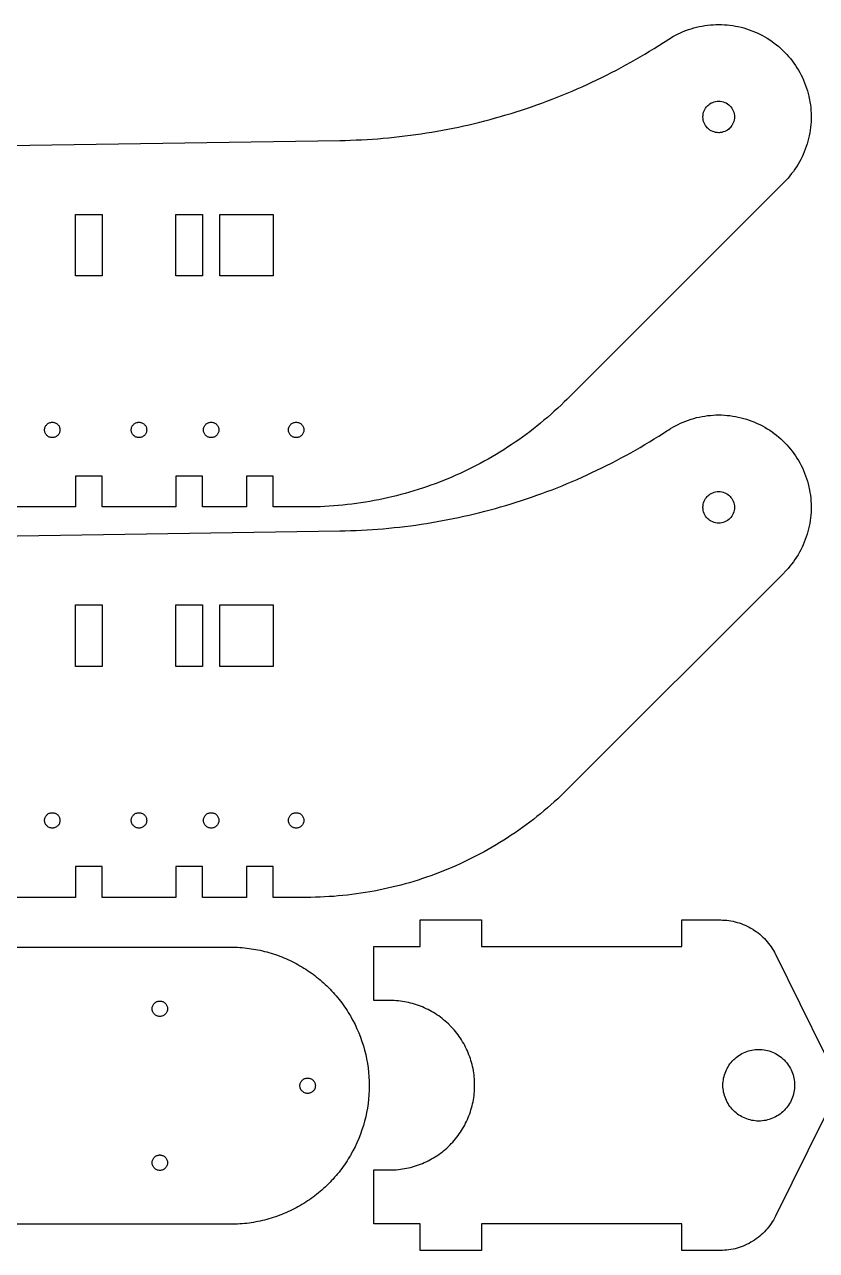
# Model space of a CAD drawing. Extents: x 0 to 983, y 0 to 542.
# Drawn here: x 327 to 653, y 36 to 542 of the extents above; entities that cross this region are included whole.
import ezdxf

# ---------------------------------------------------------------- set-up
doc = ezdxf.new("R2010")
doc.units = 0
doc.layers.get('0').update_dxf_attribs({"linetype": 'CONTINUOUS'})

msp = doc.modelspace()

# ---------------------------------------------------------------- linework, layer by layer
at = {"color": 0}
for points in [[(155.118, 489.164), (456.557, 493.767), (457.122, 493.776), (458.815, 493.811), (461.069, 493.876), (463.324, 493.961), (465.574, 494.065), (467.822, 494.189), (470.069, 494.333), (472.313, 494.497), (474.554, 494.681), (476.793, 494.885), (479.028, 495.108), (481.261, 495.35), (483.49, 495.613), (485.717, 495.894), (487.939, 496.197), (490.158, 496.518), (492.374, 496.858), (494.586, 497.218), (496.793, 497.597), (498.997, 497.996), (501.197, 498.414), (503.393, 498.851), (505.583, 499.308), (507.771, 499.783), (509.953, 500.279), (512.129, 500.793), (514.301, 501.326), (516.469, 501.878), (518.631, 502.449), (520.787, 503.039), (522.939, 503.649), (525.085, 504.276), (527.225, 504.924), (529.36, 505.589), (531.488, 506.274), (533.611, 506.976), (535.726, 507.699), (537.838, 508.439), (539.94, 509.197), (542.037, 509.975), (544.129, 510.771), (546.213, 511.586), (548.289, 512.419), (550.358, 513.271), (552.422, 514.14), (554.476, 515.029), (556.525, 515.936), (558.565, 516.861), (560.599, 517.804), (562.624, 518.765), (564.64, 519.744), (566.649, 520.742), (568.65, 521.758), (570.643, 522.792), (572.626, 523.843), (574.603, 524.912), (576.569, 526.001), (578.528, 527.107), (580.476, 528.229), (582.417, 529.371), (584.349, 530.529), (586.271, 531.707), (588.182, 532.901), (590.086, 534.113), (591.507, 535.033), (591.979, 535.343), (592.226, 535.506), (592.981, 535.978), (593.999, 536.579), (595.032, 537.147), (596.078, 537.682), (597.137, 538.182), (598.208, 538.649), (599.29, 539.081), (600.385, 539.479), (601.488, 539.843), (602.599, 540.172), (603.718, 540.468), (604.846, 540.728), (605.979, 540.954), (607.118, 541.146), (608.262, 541.303), (609.41, 541.425), (610.561, 541.512), (611.715, 541.565), (612.869, 541.583), (614.025, 541.567), (615.181, 541.514), (616.336, 541.426), (617.489, 541.303), (618.639, 541.144), (619.786, 540.951), (620.929, 540.722), (622.068, 540.458), (623.2, 540.158), (624.325, 539.822), (625.443, 539.45), (626.554, 539.043), (627.382, 538.714), (627.654, 538.599), (627.928, 538.485), (628.742, 538.122), (629.808, 537.613), (630.856, 537.074), (631.883, 536.503), (632.889, 535.903), (633.874, 535.274), (634.836, 534.617), (635.776, 533.932), (636.694, 533.219), (637.588, 532.481), (638.458, 531.715), (639.303, 530.926), (640.124, 530.111), (640.918, 529.274), (641.686, 528.411), (642.429, 527.528), (643.143, 526.621), (643.831, 525.693), (644.49, 524.744), (645.121, 523.775), (645.722, 522.787), (646.293, 521.781), (646.835, 520.754), (647.346, 519.711), (647.825, 518.651), (648.272, 517.575), (648.688, 516.483), (649.071, 515.376), (649.419, 514.254), (649.735, 513.119), (650.017, 511.971), (650.206, 511.1), (650.262, 510.81), (650.319, 510.518), (650.472, 509.642), (650.646, 508.472), (650.782, 507.301), (650.882, 506.131), (650.946, 504.961), (650.974, 503.793), (650.965, 502.628), (650.921, 501.465), (650.842, 500.306), (650.728, 499.151), (650.578, 498.004), (650.394, 496.861), (650.176, 495.726), (649.924, 494.599), (649.637, 493.481), (649.317, 492.371), (648.964, 491.272), (648.578, 490.185), (648.158, 489.108), (647.706, 488.044), (647.221, 486.994), (646.704, 485.957), (646.156, 484.936), (645.575, 483.931), (644.963, 482.942), (644.318, 481.969), (643.644, 481.015), (642.939, 480.079), (642.203, 479.164), (641.438, 478.269), (640.64, 477.394), (640.024, 476.753), (639.814, 476.543), (550.544, 387.272), (550.544, 387.272), (550.21, 386.938), (549.197, 385.942), (547.835, 384.629), (546.458, 383.336), (545.068, 382.061), (543.662, 380.804), (542.244, 379.567), (540.811, 378.349), (539.365, 377.149), (537.906, 375.968), (536.433, 374.806), (534.949, 373.662), (533.45, 372.54), (531.939, 371.436), (530.415, 370.351), (528.881, 369.286), (527.332, 368.24), (525.774, 367.214), (524.203, 366.208), (522.619, 365.221), (521.026, 364.254), (519.422, 363.308), (517.807, 362.382), (516.181, 361.475), (514.544, 360.589), (512.899, 359.722), (511.242, 358.878), (509.575, 358.053), (507.899, 357.247), (506.214, 356.464), (504.518, 355.7), (502.814, 354.957), (501.101, 354.236), (499.381, 353.535), (497.65, 352.856), (495.912, 352.197), (494.167, 351.56), (492.412, 350.943), (490.65, 350.349), (488.881, 349.775), (487.104, 349.222), (485.321, 348.692), (483.529, 348.183), (481.732, 347.696), (479.928, 347.232), (478.118, 346.787), (476.301, 346.367), (474.479, 345.968), (472.651, 345.59), (470.818, 345.236), (468.979, 344.903), (467.135, 344.593), (465.286, 344.306), (463.432, 344.04), (461.574, 343.797), (459.711, 343.578), (457.843, 343.381), (455.972, 343.207), (454.099, 343.056), (452.219, 342.928), (450.338, 342.822), (448.453, 342.74), (446.565, 342.682), (444.674, 342.647), (443.254, 342.635), (442.781, 342.635), (429.097, 342.635), (429.097, 355.335), (418.097, 355.335), (418.097, 342.635), (400.019, 342.635), (400.019, 355.335), (389.019, 355.335), (389.019, 342.635), (358.564, 342.635), (358.564, 355.335), (347.564, 355.335), (347.564, 342.635), (188.329, 342.635)], [(155.118, 328.143), (456.557, 332.747), (457.122, 332.756), (458.815, 332.792), (461.069, 332.856), (463.324, 332.94), (465.574, 333.044), (467.822, 333.169), (470.069, 333.314), (472.313, 333.478), (474.554, 333.661), (476.793, 333.864), (479.028, 334.088), (481.261, 334.331), (483.49, 334.593), (485.717, 334.875), (487.939, 335.176), (490.158, 335.497), (492.374, 335.838), (494.586, 336.199), (496.793, 336.578), (498.997, 336.976), (501.197, 337.394), (503.393, 337.832), (505.583, 338.287), (507.771, 338.764), (509.953, 339.258), (512.129, 339.772), (514.301, 340.306), (516.469, 340.858), (518.631, 341.429), (520.787, 342.019), (522.939, 342.628), (525.085, 343.256), (527.225, 343.903), (529.36, 344.568), (531.488, 345.253), (533.611, 345.956), (535.726, 346.678), (537.838, 347.418), (539.94, 348.178), (542.037, 348.956), (544.129, 349.751), (546.213, 350.565), (548.289, 351.399), (550.358, 352.25), (552.422, 353.121), (554.476, 354.008), (556.525, 354.915), (558.565, 355.84), (560.599, 356.783), (562.624, 357.744), (564.64, 358.725), (566.649, 359.722), (568.65, 360.737), (570.643, 361.772), (572.626, 362.824), (574.603, 363.893), (576.569, 364.981), (578.528, 366.086), (580.476, 367.21), (582.417, 368.351), (584.349, 369.51), (586.271, 370.686), (588.182, 371.881), (590.086, 373.093), (591.507, 374.013), (591.979, 374.322), (592.226, 374.485), (592.981, 374.958), (593.999, 375.56), (595.032, 376.128), (596.078, 376.661), (597.137, 377.162), (598.208, 377.628), (599.29, 378.061), (600.385, 378.458), (601.488, 378.822), (602.599, 379.151), (603.718, 379.447), (604.846, 379.708), (605.979, 379.935), (607.118, 380.126), (608.262, 380.283), (609.41, 380.406), (610.561, 380.493), (611.715, 380.546), (612.869, 380.564), (614.025, 380.546), (615.181, 380.493), (616.336, 380.406), (617.489, 380.283), (618.639, 380.125), (619.786, 379.932), (620.929, 379.703), (622.068, 379.438), (623.2, 379.138), (624.325, 378.801), (625.443, 378.431), (626.554, 378.022), (627.382, 377.694), (627.654, 377.579), (627.928, 377.464), (628.742, 377.101), (629.808, 376.593), (630.856, 376.053), (631.883, 375.482), (632.889, 374.883), (633.874, 374.254), (634.836, 373.596), (635.776, 372.911), (636.694, 372.199), (637.588, 371.46), (638.458, 370.696), (639.303, 369.906), (640.124, 369.092), (640.918, 368.253), (641.686, 367.392), (642.429, 366.507), (643.143, 365.601), (643.831, 364.672), (644.49, 363.724), (645.121, 362.756), (645.722, 361.767), (646.293, 360.76), (646.835, 359.735), (647.346, 358.692), (647.825, 357.632), (648.272, 356.556), (648.688, 355.463), (649.071, 354.356), (649.419, 353.235), (649.735, 352.099), (650.017, 350.95), (650.206, 350.081), (650.262, 349.789), (650.319, 349.499), (650.472, 348.621), (650.646, 347.451), (650.782, 346.281), (650.882, 345.111), (650.946, 343.94), (650.974, 342.772), (650.965, 341.607), (650.921, 340.444), (650.842, 339.286), (650.728, 338.132), (650.578, 336.983), (650.394, 335.842), (650.176, 334.707), (649.924, 333.579), (649.637, 332.461), (649.317, 331.351), (648.964, 330.253), (648.578, 329.164), (648.158, 328.088), (647.706, 327.024), (647.221, 325.974), (646.704, 324.938), (646.156, 323.917), (645.575, 322.91), (644.963, 321.921), (644.318, 320.949), (643.644, 319.994), (642.939, 319.06), (642.203, 318.144), (641.438, 317.249), (640.64, 316.375), (640.024, 315.732), (639.814, 315.522), (550.544, 226.251), (550.544, 226.251), (550.21, 225.917), (549.197, 224.921), (547.835, 223.61), (546.458, 222.315), (545.068, 221.04), (543.662, 219.785), (542.244, 218.547), (540.811, 217.328), (539.365, 216.128), (537.906, 214.947), (536.433, 213.786), (534.949, 212.643), (533.45, 211.519), (531.939, 210.415), (530.415, 209.331), (528.881, 208.265), (527.332, 207.219), (525.774, 206.194), (524.203, 205.188), (522.619, 204.201), (521.026, 203.235), (519.422, 202.288), (517.807, 201.361), (516.181, 200.456), (514.544, 199.568), (512.899, 198.703), (511.242, 197.857), (509.575, 197.032), (507.899, 196.228), (506.214, 195.443), (504.518, 194.681), (502.814, 193.938), (501.101, 193.215), (499.381, 192.515), (497.65, 191.835), (495.912, 191.176), (494.167, 190.539), (492.412, 189.922), (490.65, 189.328), (488.881, 188.754), (487.104, 188.203), (485.321, 187.672), (483.529, 187.164), (481.732, 186.676), (479.928, 186.211), (478.118, 185.768), (476.301, 185.347), (474.479, 184.947), (472.651, 184.571), (470.818, 184.215), (468.979, 183.883), (467.135, 183.572), (465.286, 183.285), (463.432, 183.019), (461.574, 182.778), (459.711, 182.558), (457.843, 182.361), (455.972, 182.186), (454.099, 182.036), (452.219, 181.907), (450.338, 181.803), (448.453, 181.721), (446.565, 181.663), (444.674, 181.626), (443.254, 181.615), (442.781, 181.615), (429.097, 181.615), (429.097, 194.315), (418.097, 194.315), (418.097, 181.615), (400.019, 181.615), (400.019, 194.315), (389.019, 194.315), (389.019, 181.615), (358.564, 181.615), (358.564, 194.315), (347.564, 194.315), (347.564, 181.615), (188.329, 181.615)], [(656.403, 90.7383), (636.257, 50.1037), (636.158, 49.9053), (635.85, 49.3168), (635.415, 48.5463), (634.957, 47.7926), (634.472, 47.0564), (633.963, 46.3383), (633.429, 45.6389), (632.874, 44.9588), (632.293, 44.2985), (631.69, 43.6587), (631.067, 43.04), (630.421, 42.4428), (629.754, 41.8678), (629.068, 41.3157), (628.361, 40.7869), (627.635, 40.2821), (627.078, 39.9186), (626.89, 39.8019), (626.701, 39.6851), (626.129, 39.3481), (625.354, 38.9218), (624.567, 38.5235), (623.767, 38.1533), (622.956, 37.8115), (622.135, 37.4983), (621.303, 37.2139), (620.461, 36.9585), (619.613, 36.7324), (618.756, 36.5356), (617.893, 36.3685), (617.024, 36.2312), (616.149, 36.1243), (615.269, 36.0475), (614.386, 36.0013), (613.721, 35.9858), (613.5, 35.9858), (597.628, 35.9858), (597.628, 35.9858), (597.628, 46.9858), (515.078, 46.9858), (515.078, 35.9858), (489.678, 35.9858), (489.678, 46.9858), (470.628, 46.9858), (470.628, 69.211), (477.292, 69.211), (477.508, 69.211), (478.16, 69.2218), (479.024, 69.254), (479.886, 69.3074), (480.744, 69.3819), (481.599, 69.4775), (482.45, 69.5938), (483.296, 69.7308), (484.137, 69.8883), (484.974, 70.0663), (485.806, 70.2644), (486.631, 70.4826), (487.45, 70.7207), (488.262, 70.9786), (489.068, 71.2563), (489.867, 71.5532), (490.657, 71.8696), (491.44, 72.2051), (492.215, 72.5597), (492.981, 72.9333), (493.738, 73.3254), (494.486, 73.7364), (495.224, 74.1656), (495.951, 74.6132), (496.668, 75.0789), (497.375, 75.5626), (498.071, 76.0643), (498.754, 76.5836), (499.426, 77.1204), (500.086, 77.6746), (500.733, 78.2461), (501.367, 78.8349), (501.835, 79.2871), (501.988, 79.4404), (502.142, 79.5938), (502.593, 80.0613), (503.182, 80.6954), (503.754, 81.3425), (504.308, 82.0021), (504.844, 82.674), (505.364, 83.3579), (505.865, 84.0532), (506.349, 84.7597), (506.815, 85.4771), (507.262, 86.2049), (507.692, 86.9428), (508.103, 87.6903), (508.494, 88.4472), (508.868, 89.2133), (509.224, 89.9879), (509.558, 90.771), (509.875, 91.5618), (510.172, 92.3604), (510.45, 93.1661), (510.707, 93.9788), (510.946, 94.7979), (511.164, 95.6232), (511.363, 96.4543), (511.54, 97.2908), (511.697, 98.1325), (511.835, 98.9789), (511.95, 99.8296), (512.046, 100.684), (512.121, 101.543), (512.174, 102.404), (512.206, 103.269), (512.217, 103.919), (512.217, 104.136), (512.217, 104.353), (512.206, 105.003), (512.174, 105.868), (512.121, 106.73), (512.046, 107.588), (511.95, 108.443), (511.835, 109.294), (511.697, 110.14), (511.54, 110.982), (511.363, 111.818), (511.164, 112.649), (510.946, 113.474), (510.707, 114.294), (510.45, 115.106), (510.172, 115.912), (509.875, 116.711), (509.558, 117.501), (509.222, 118.284), (508.868, 119.059), (508.494, 119.825), (508.103, 120.582), (507.692, 121.33), (507.262, 122.068), (506.815, 122.795), (506.349, 123.513), (505.865, 124.219), (505.364, 124.914), (504.844, 125.598), (504.307, 126.27), (503.753, 126.93), (503.182, 127.577), (502.593, 128.211), (502.14, 128.679), (501.988, 128.832), (501.835, 128.985), (501.367, 129.438), (500.733, 130.026), (500.086, 130.598), (499.426, 131.152), (498.754, 131.689), (498.071, 132.208), (497.375, 132.71), (496.668, 133.193), (495.951, 133.659), (495.224, 134.107), (494.485, 134.536), (493.738, 134.947), (492.981, 135.339), (492.215, 135.712), (491.44, 136.067), (490.657, 136.403), (489.867, 136.719), (489.068, 137.016), (488.262, 137.294), (487.449, 137.552), (486.631, 137.79), (485.804, 138.008), (484.974, 138.206), (484.137, 138.384), (483.296, 138.541), (482.449, 138.678), (481.599, 138.795), (480.744, 138.89), (479.885, 138.965), (479.024, 139.018), (478.16, 139.05), (477.508, 139.061), (477.292, 139.061), (470.628, 139.061), (470.628, 161.286), (489.678, 161.286), (489.678, 172.286), (515.078, 172.286), (515.078, 161.286), (597.628, 161.286), (597.628, 172.286), (613.5, 172.286), (613.721, 172.286), (614.386, 172.271), (615.269, 172.225), (616.149, 172.147), (617.024, 172.04), (617.893, 171.903), (618.756, 171.736), (619.613, 171.539), (620.461, 171.314), (621.303, 171.058), (622.135, 170.774), (622.956, 170.46), (623.767, 170.118), (624.567, 169.749), (625.354, 169.35), (626.129, 168.924), (626.701, 168.586), (626.89, 168.469), (627.078, 168.353), (627.635, 167.99), (628.361, 167.485), (629.068, 166.956), (629.754, 166.404), (630.421, 165.829), (631.067, 165.232), (631.69, 164.612), (632.293, 163.974), (632.874, 163.313), (633.429, 162.633), (633.963, 161.933), (634.472, 161.215), (634.957, 160.479), (635.415, 159.725), (635.85, 158.956), (636.158, 158.367), (636.257, 158.168), (656.403, 117.533)], [(184.15, 161.09), (411.594, 161.09), (411.594, 161.09), (411.833, 161.09), (412.551, 161.082), (413.504, 161.058), (414.456, 161.018), (415.403, 160.964), (416.349, 160.893), (417.29, 160.806), (418.229, 160.704), (419.165, 160.587), (420.097, 160.456), (421.025, 160.308), (421.949, 160.146), (422.869, 159.968), (423.785, 159.776), (424.697, 159.569), (425.604, 159.347), (426.507, 159.111), (427.404, 158.861), (428.296, 158.596), (429.183, 158.317), (430.065, 158.024), (430.942, 157.717), (431.813, 157.396), (432.676, 157.06), (433.536, 156.711), (434.389, 156.349), (435.235, 155.972), (436.075, 155.582), (436.907, 155.179), (437.733, 154.763), (438.553, 154.332), (439.365, 153.889), (440.169, 153.433), (440.967, 152.964), (441.757, 152.482), (442.539, 151.987), (443.313, 151.481), (444.079, 150.961), (444.836, 150.429), (445.585, 149.883), (446.325, 149.326), (447.057, 148.757), (447.781, 148.176), (448.493, 147.583), (449.197, 146.978), (449.893, 146.361), (450.578, 145.732), (451.254, 145.092), (451.919, 144.439), (452.575, 143.776), (453.221, 143.101), (453.856, 142.415), (454.479, 141.718), (455.093, 141.01), (455.696, 140.29), (456.287, 139.561), (456.868, 138.82), (457.438, 138.068), (457.994, 137.306), (458.54, 136.533), (459.075, 135.75), (459.596, 134.956), (460.106, 134.153), (460.603, 133.339), (460.969, 132.722), (461.089, 132.515), (461.326, 132.102), (462.015, 130.846), (462.883, 129.153), (463.69, 127.44), (464.438, 125.708), (465.126, 123.957), (465.754, 122.19), (466.322, 120.408), (466.831, 118.612), (467.279, 116.804), (467.668, 114.986), (467.997, 113.159), (468.267, 111.324), (468.476, 109.483), (468.625, 107.638), (468.715, 105.79), (468.744, 103.94), (468.715, 102.09), (468.625, 100.242), (468.476, 98.3965), (468.267, 96.5557), (467.997, 94.721), (467.668, 92.8938), (467.279, 91.0754), (466.831, 89.2678), (466.322, 87.4719), (465.754, 85.6899), (465.126, 83.9226), (464.438, 82.1721), (463.69, 80.4394), (462.883, 78.7264), (462.015, 77.0343), (461.326, 75.7783), (461.089, 75.3649), (460.969, 75.1579), (460.603, 74.541), (460.106, 73.7272), (459.596, 72.9235), (459.075, 72.13), (458.54, 71.3468), (457.994, 70.5742), (457.438, 69.8119), (456.868, 69.0603), (456.287, 68.3193), (455.696, 67.5892), (455.093, 66.87), (454.479, 66.1617), (453.856, 65.4646), (453.221, 64.7785), (452.575, 64.1036), (451.919, 63.4403), (451.254, 62.7883), (450.578, 62.1479), (449.893, 61.5192), (449.197, 60.9021), (448.493, 60.2968), (447.781, 59.7035), (447.057, 59.1222), (446.325, 58.5531), (445.585, 57.996), (444.836, 57.4513), (444.079, 56.9189), (443.313, 56.3992), (442.539, 55.8918), (441.757, 55.3972), (440.967, 54.9154), (440.169, 54.4464), (439.365, 53.9904), (438.553, 53.5475), (437.733, 53.1176), (436.907, 52.701), (436.075, 52.2978), (435.235, 51.9079), (434.389, 51.5315), (433.536, 51.1687), (432.676, 50.8197), (431.813, 50.4846), (430.942, 50.1632), (430.065, 49.8558), (429.183, 49.5625), (428.296, 49.2835), (427.404, 49.0186), (426.507, 48.7681), (425.604, 48.5321), (424.697, 48.3106), (423.785, 48.1036), (422.869, 47.9115), (421.949, 47.7343), (421.025, 47.5719), (420.097, 47.4246), (419.165, 47.2924), (418.229, 47.1754), (417.29, 47.0736), (416.349, 46.9874), (415.403, 46.9164), (414.456, 46.8611), (413.504, 46.8215), (412.551, 46.7978), (411.833, 46.7897), (411.594, 46.7897), (184.15, 46.7897)]]:
    msp.add_lwpolyline(points, dxfattribs=at)
for points in [[(612.874, 496.981), (612.713, 496.981), (612.231, 497.012), (611.599, 497.107), (610.982, 497.262), (610.385, 497.476), (609.811, 497.747), (609.267, 498.074), (608.753, 498.453), (608.389, 498.772), (608.276, 498.885), (608.162, 498.999), (607.844, 499.363), (607.464, 499.876), (607.137, 500.421), (606.867, 500.994), (606.653, 501.592), (606.497, 502.208), (606.403, 502.84), (606.371, 503.322), (606.371, 503.483), (606.371, 503.644), (606.403, 504.126), (606.497, 504.758), (606.653, 505.375), (606.867, 505.972), (607.137, 506.546), (607.464, 507.09), (607.844, 507.604), (608.162, 507.968), (608.276, 508.081), (608.389, 508.194), (608.753, 508.512), (609.267, 508.893), (609.811, 509.219), (610.385, 509.49), (610.982, 509.704), (611.599, 509.86), (612.231, 509.954), (612.713, 509.986), (612.874, 509.986), (613.035, 509.986), (613.517, 509.954), (614.149, 509.86), (614.765, 509.704), (615.363, 509.49), (615.936, 509.219), (616.481, 508.893), (616.994, 508.512), (617.358, 508.194), (617.471, 508.081), (617.585, 507.968), (617.903, 507.604), (618.283, 507.09), (618.61, 506.546), (618.881, 505.972), (619.094, 505.375), (619.25, 504.758), (619.344, 504.126), (619.376, 503.644), (619.376, 503.483), (619.376, 503.322), (619.344, 502.84), (619.25, 502.208), (619.094, 501.592), (618.881, 500.994), (618.61, 500.421), (618.283, 499.876), (617.903, 499.363), (617.585, 498.999), (617.471, 498.885), (617.358, 498.772), (616.994, 498.453), (616.481, 498.074), (615.936, 497.747), (615.363, 497.476), (614.765, 497.262), (614.149, 497.107), (613.517, 497.012), (613.035, 496.981), (612.874, 496.981)], [(347.564, 463.285), (358.564, 463.285), (358.564, 437.885), (347.564, 437.885), (347.564, 463.285)], [(389.019, 463.285), (400.019, 463.285), (400.019, 437.885), (389.019, 437.885), (389.019, 463.285)], [(407.097, 463.285), (429.097, 463.285), (429.097, 437.885), (407.097, 437.885), (407.097, 463.285)], [(338.039, 371.21), (337.958, 371.21), (337.715, 371.226), (337.4, 371.275), (337.096, 371.353), (336.804, 371.46), (336.526, 371.593), (336.264, 371.753), (336.019, 371.935), (335.794, 372.14), (335.589, 372.365), (335.407, 372.61), (335.247, 372.872), (335.114, 373.15), (335.007, 373.442), (334.929, 373.746), (334.881, 374.061), (334.864, 374.304), (334.864, 374.385), (334.864, 374.467), (334.881, 374.71), (334.929, 375.025), (335.007, 375.329), (335.114, 375.621), (335.247, 375.899), (335.407, 376.16), (335.589, 376.404), (335.794, 376.631), (336.019, 376.835), (336.264, 377.018), (336.526, 377.176), (336.804, 377.311), (337.096, 377.418), (337.4, 377.496), (337.715, 377.544), (337.958, 377.56), (338.039, 377.56), (338.121, 377.56), (338.364, 377.544), (338.679, 377.496), (338.983, 377.418), (339.275, 377.311), (339.553, 377.176), (339.815, 377.018), (340.06, 376.835), (340.285, 376.631), (340.489, 376.404), (340.672, 376.16), (340.831, 375.899), (340.965, 375.621), (341.072, 375.329), (341.15, 375.025), (341.199, 374.71), (341.214, 374.467), (341.214, 374.385), (341.214, 374.304), (341.199, 374.061), (341.15, 373.746), (341.072, 373.442), (340.965, 373.15), (340.831, 372.872), (340.672, 372.61), (340.489, 372.365), (340.285, 372.14), (340.06, 371.935), (339.815, 371.753), (339.553, 371.593), (339.275, 371.46), (338.983, 371.353), (338.679, 371.275), (338.364, 371.226), (338.121, 371.21), (338.039, 371.21)], [(373.792, 371.21), (373.711, 371.21), (373.468, 371.226), (373.153, 371.275), (372.849, 371.353), (372.557, 371.46), (372.279, 371.593), (372.017, 371.753), (371.772, 371.935), (371.547, 372.14), (371.342, 372.365), (371.16, 372.61), (371, 372.872), (370.867, 373.15), (370.76, 373.442), (370.682, 373.746), (370.633, 374.061), (370.617, 374.304), (370.617, 374.385), (370.617, 374.467), (370.633, 374.71), (370.682, 375.025), (370.76, 375.329), (370.867, 375.621), (371, 375.899), (371.16, 376.16), (371.342, 376.404), (371.547, 376.631), (371.772, 376.835), (372.017, 377.018), (372.279, 377.176), (372.557, 377.311), (372.849, 377.418), (373.153, 377.496), (373.468, 377.544), (373.711, 377.56), (373.792, 377.56), (373.874, 377.56), (374.117, 377.544), (374.432, 377.496), (374.736, 377.418), (375.028, 377.311), (375.306, 377.176), (375.567, 377.018), (375.811, 376.835), (376.037, 376.631), (376.242, 376.404), (376.425, 376.16), (376.583, 375.899), (376.718, 375.621), (376.825, 375.329), (376.903, 375.025), (376.95, 374.71), (376.967, 374.467), (376.967, 374.385), (376.967, 374.304), (376.95, 374.061), (376.903, 373.746), (376.825, 373.442), (376.718, 373.15), (376.583, 372.872), (376.425, 372.61), (376.242, 372.365), (376.037, 372.14), (375.811, 371.935), (375.567, 371.753), (375.306, 371.593), (375.028, 371.46), (374.736, 371.353), (374.432, 371.275), (374.117, 371.226), (373.874, 371.21), (373.792, 371.21)], [(403.558, 371.21), (403.478, 371.21), (403.233, 371.226), (402.918, 371.275), (402.614, 371.353), (402.322, 371.46), (402.044, 371.593), (401.783, 371.753), (401.539, 371.935), (401.314, 372.14), (401.108, 372.365), (400.925, 372.61), (400.767, 372.872), (400.633, 373.15), (400.526, 373.442), (400.447, 373.746), (400.4, 374.061), (400.383, 374.304), (400.383, 374.385), (400.383, 374.467), (400.4, 374.71), (400.447, 375.025), (400.526, 375.329), (400.633, 375.621), (400.767, 375.899), (400.925, 376.16), (401.108, 376.404), (401.314, 376.631), (401.539, 376.835), (401.783, 377.018), (402.044, 377.176), (402.322, 377.311), (402.614, 377.418), (402.918, 377.496), (403.233, 377.544), (403.478, 377.56), (403.558, 377.56), (403.639, 377.56), (403.883, 377.544), (404.199, 377.496), (404.503, 377.418), (404.794, 377.311), (405.072, 377.176), (405.333, 377.018), (405.578, 376.835), (405.803, 376.631), (406.008, 376.404), (406.192, 376.16), (406.35, 375.899), (406.483, 375.621), (406.59, 375.329), (406.669, 375.025), (406.717, 374.71), (406.733, 374.467), (406.733, 374.385), (406.733, 374.304), (406.717, 374.061), (406.669, 373.746), (406.59, 373.442), (406.483, 373.15), (406.35, 372.872), (406.192, 372.61), (406.008, 372.365), (405.803, 372.14), (405.578, 371.935), (405.333, 371.753), (405.072, 371.593), (404.794, 371.46), (404.503, 371.353), (404.199, 371.275), (403.883, 371.226), (403.639, 371.21), (403.558, 371.21)], [(438.622, 371.21), (438.54, 371.21), (438.297, 371.226), (437.982, 371.275), (437.678, 371.353), (437.386, 371.46), (437.108, 371.593), (436.847, 371.753), (436.603, 371.935), (436.376, 372.14), (436.172, 372.365), (435.989, 372.61), (435.831, 372.872), (435.696, 373.15), (435.59, 373.442), (435.511, 373.746), (435.464, 374.061), (435.447, 374.304), (435.447, 374.385), (435.447, 374.467), (435.464, 374.71), (435.511, 375.025), (435.59, 375.329), (435.696, 375.621), (435.831, 375.899), (435.989, 376.16), (436.172, 376.404), (436.376, 376.631), (436.603, 376.835), (436.847, 377.018), (437.108, 377.176), (437.386, 377.311), (437.678, 377.418), (437.982, 377.496), (438.297, 377.544), (438.54, 377.56), (438.622, 377.56), (438.703, 377.56), (438.947, 377.544), (439.263, 377.496), (439.567, 377.418), (439.858, 377.311), (440.136, 377.176), (440.397, 377.018), (440.642, 376.835), (440.867, 376.631), (441.072, 376.404), (441.254, 376.16), (441.414, 375.899), (441.547, 375.621), (441.654, 375.329), (441.732, 375.025), (441.781, 374.71), (441.797, 374.467), (441.797, 374.385), (441.797, 374.304), (441.781, 374.061), (441.732, 373.746), (441.654, 373.442), (441.547, 373.15), (441.414, 372.872), (441.254, 372.61), (441.072, 372.365), (440.867, 372.14), (440.642, 371.935), (440.397, 371.753), (440.136, 371.593), (439.858, 371.46), (439.567, 371.353), (439.263, 371.275), (438.947, 371.226), (438.703, 371.21), (438.622, 371.21)], [(612.874, 335.961), (612.713, 335.961), (612.231, 335.993), (611.599, 336.088), (610.982, 336.242), (610.385, 336.456), (609.811, 336.726), (609.267, 337.053), (608.753, 337.433), (608.389, 337.751), (608.276, 337.865), (608.162, 337.979), (607.844, 338.342), (607.464, 338.856), (607.137, 339.401), (606.867, 339.975), (606.653, 340.572), (606.497, 341.189), (606.403, 341.821), (606.371, 342.303), (606.371, 342.463), (606.371, 342.624), (606.403, 343.106), (606.497, 343.737), (606.653, 344.354), (606.867, 344.951), (607.137, 345.525), (607.464, 346.071), (607.844, 346.585), (608.162, 346.947), (608.276, 347.061), (608.389, 347.175), (608.753, 347.493), (609.267, 347.874), (609.811, 348.2), (610.385, 348.471), (610.982, 348.685), (611.599, 348.839), (612.231, 348.933), (612.713, 348.965), (612.874, 348.965), (613.035, 348.965), (613.517, 348.933), (614.149, 348.839), (614.765, 348.685), (615.363, 348.471), (615.936, 348.2), (616.481, 347.874), (616.994, 347.493), (617.358, 347.175), (617.471, 347.061), (617.585, 346.947), (617.903, 346.585), (618.283, 346.071), (618.61, 345.525), (618.881, 344.951), (619.094, 344.354), (619.25, 343.737), (619.344, 343.106), (619.376, 342.624), (619.376, 342.463), (619.376, 342.303), (619.344, 341.821), (619.25, 341.189), (619.094, 340.572), (618.881, 339.975), (618.61, 339.401), (618.283, 338.856), (617.903, 338.342), (617.585, 337.979), (617.471, 337.865), (617.358, 337.751), (616.994, 337.433), (616.481, 337.053), (615.936, 336.726), (615.363, 336.456), (614.765, 336.242), (614.149, 336.088), (613.517, 335.993), (613.035, 335.961), (612.874, 335.961)], [(347.564, 302.265), (358.564, 302.265), (358.564, 276.865), (347.564, 276.865), (347.564, 302.265)], [(389.019, 302.265), (400.019, 302.265), (400.019, 276.865), (389.019, 276.865), (389.019, 302.265)], [(407.097, 302.265), (429.097, 302.265), (429.097, 276.865), (407.097, 276.865), (407.097, 302.265)], [(338.039, 210.19), (337.958, 210.19), (337.715, 210.207), (337.4, 210.254), (337.096, 210.333), (336.804, 210.439), (336.526, 210.574), (336.264, 210.732), (336.019, 210.915), (335.794, 211.119), (335.589, 211.346), (335.407, 211.59), (335.247, 211.851), (335.114, 212.129), (335.007, 212.421), (334.929, 212.725), (334.881, 213.04), (334.864, 213.283), (334.864, 213.365), (334.864, 213.446), (334.881, 213.69), (334.929, 214.006), (335.007, 214.31), (335.114, 214.601), (335.247, 214.879), (335.407, 215.14), (335.589, 215.385), (335.794, 215.61), (336.019, 215.815), (336.264, 215.997), (336.526, 216.157), (336.804, 216.29), (337.096, 216.397), (337.4, 216.475), (337.715, 216.524), (337.958, 216.54), (338.039, 216.54), (338.121, 216.54), (338.364, 216.524), (338.679, 216.475), (338.983, 216.397), (339.275, 216.29), (339.553, 216.157), (339.815, 215.997), (340.06, 215.815), (340.285, 215.61), (340.489, 215.385), (340.672, 215.14), (340.831, 214.879), (340.965, 214.601), (341.072, 214.31), (341.15, 214.006), (341.199, 213.69), (341.214, 213.446), (341.214, 213.365), (341.214, 213.283), (341.199, 213.04), (341.15, 212.725), (341.072, 212.421), (340.965, 212.129), (340.831, 211.851), (340.672, 211.59), (340.489, 211.346), (340.285, 211.119), (340.06, 210.915), (339.815, 210.732), (339.553, 210.574), (339.275, 210.439), (338.983, 210.333), (338.679, 210.254), (338.364, 210.207), (338.121, 210.19), (338.039, 210.19)], [(373.792, 210.19), (373.711, 210.19), (373.468, 210.207), (373.153, 210.254), (372.849, 210.333), (372.557, 210.439), (372.279, 210.574), (372.017, 210.732), (371.772, 210.915), (371.547, 211.119), (371.342, 211.346), (371.16, 211.59), (371, 211.851), (370.867, 212.129), (370.76, 212.421), (370.682, 212.725), (370.633, 213.04), (370.617, 213.283), (370.617, 213.365), (370.617, 213.446), (370.633, 213.69), (370.682, 214.006), (370.76, 214.31), (370.867, 214.601), (371, 214.879), (371.16, 215.14), (371.342, 215.385), (371.547, 215.61), (371.772, 215.815), (372.017, 215.997), (372.279, 216.157), (372.557, 216.29), (372.849, 216.397), (373.153, 216.475), (373.468, 216.524), (373.711, 216.54), (373.792, 216.54), (373.874, 216.54), (374.117, 216.524), (374.432, 216.475), (374.736, 216.397), (375.028, 216.29), (375.306, 216.157), (375.567, 215.997), (375.811, 215.815), (376.037, 215.61), (376.242, 215.385), (376.425, 215.14), (376.583, 214.879), (376.718, 214.601), (376.825, 214.31), (376.903, 214.006), (376.95, 213.69), (376.967, 213.446), (376.967, 213.365), (376.967, 213.283), (376.95, 213.04), (376.903, 212.725), (376.825, 212.421), (376.718, 212.129), (376.583, 211.851), (376.425, 211.59), (376.242, 211.346), (376.037, 211.119), (375.811, 210.915), (375.567, 210.732), (375.306, 210.574), (375.028, 210.439), (374.736, 210.333), (374.432, 210.254), (374.117, 210.207), (373.874, 210.19), (373.792, 210.19)], [(403.558, 210.19), (403.478, 210.19), (403.233, 210.207), (402.918, 210.254), (402.614, 210.333), (402.322, 210.439), (402.044, 210.574), (401.783, 210.732), (401.539, 210.915), (401.314, 211.119), (401.108, 211.346), (400.925, 211.59), (400.767, 211.851), (400.633, 212.129), (400.526, 212.421), (400.447, 212.725), (400.4, 213.04), (400.383, 213.283), (400.383, 213.365), (400.383, 213.446), (400.4, 213.69), (400.447, 214.006), (400.526, 214.31), (400.633, 214.601), (400.767, 214.879), (400.925, 215.14), (401.108, 215.385), (401.314, 215.61), (401.539, 215.815), (401.783, 215.997), (402.044, 216.157), (402.322, 216.29), (402.614, 216.397), (402.918, 216.475), (403.233, 216.524), (403.478, 216.54), (403.558, 216.54), (403.639, 216.54), (403.883, 216.524), (404.199, 216.475), (404.503, 216.397), (404.794, 216.29), (405.072, 216.157), (405.333, 215.997), (405.578, 215.815), (405.803, 215.61), (406.008, 215.385), (406.192, 215.14), (406.35, 214.879), (406.483, 214.601), (406.59, 214.31), (406.669, 214.006), (406.717, 213.69), (406.733, 213.446), (406.733, 213.365), (406.733, 213.283), (406.717, 213.04), (406.669, 212.725), (406.59, 212.421), (406.483, 212.129), (406.35, 211.851), (406.192, 211.59), (406.008, 211.346), (405.803, 211.119), (405.578, 210.915), (405.333, 210.732), (405.072, 210.574), (404.794, 210.439), (404.503, 210.333), (404.199, 210.254), (403.883, 210.207), (403.639, 210.19), (403.558, 210.19)], [(438.622, 210.19), (438.54, 210.19), (438.297, 210.207), (437.982, 210.254), (437.678, 210.333), (437.386, 210.439), (437.108, 210.574), (436.847, 210.732), (436.603, 210.915), (436.376, 211.119), (436.172, 211.346), (435.989, 211.59), (435.831, 211.851), (435.696, 212.129), (435.59, 212.421), (435.511, 212.725), (435.464, 213.04), (435.447, 213.283), (435.447, 213.365), (435.447, 213.446), (435.464, 213.69), (435.511, 214.006), (435.59, 214.31), (435.696, 214.601), (435.831, 214.879), (435.989, 215.14), (436.172, 215.385), (436.376, 215.61), (436.603, 215.815), (436.847, 215.997), (437.108, 216.157), (437.386, 216.29), (437.678, 216.397), (437.982, 216.475), (438.297, 216.524), (438.54, 216.54), (438.622, 216.54), (438.703, 216.54), (438.947, 216.524), (439.263, 216.475), (439.567, 216.397), (439.858, 216.29), (440.136, 216.157), (440.397, 215.997), (440.642, 215.815), (440.867, 215.61), (441.072, 215.385), (441.254, 215.14), (441.414, 214.879), (441.547, 214.601), (441.654, 214.31), (441.732, 214.006), (441.781, 213.69), (441.797, 213.446), (441.797, 213.365), (441.797, 213.283), (441.781, 213.04), (441.732, 212.725), (441.654, 212.421), (441.547, 212.129), (441.414, 211.851), (441.254, 211.59), (441.072, 211.346), (440.867, 211.119), (440.642, 210.915), (440.397, 210.732), (440.136, 210.574), (439.858, 210.439), (439.567, 210.333), (439.263, 210.254), (438.947, 210.207), (438.703, 210.19), (438.622, 210.19)], [(379.21, 135.69), (379.21, 135.771), (379.226, 136.015), (379.275, 136.33), (379.353, 136.634), (379.46, 136.926), (379.593, 137.203), (379.751, 137.465), (379.935, 137.71), (380.14, 137.935), (380.365, 138.14), (380.61, 138.323), (380.871, 138.482), (381.149, 138.615), (381.44, 138.722), (381.744, 138.8), (382.06, 138.848), (382.304, 138.865), (382.385, 138.865), (382.465, 138.865), (382.71, 138.848), (383.025, 138.8), (383.329, 138.722), (383.621, 138.615), (383.899, 138.482), (384.16, 138.323), (384.404, 138.14), (384.631, 137.935), (384.835, 137.71), (385.018, 137.465), (385.176, 137.203), (385.31, 136.926), (385.417, 136.634), (385.496, 136.33), (385.543, 136.015), (385.56, 135.771), (385.56, 135.69), (385.56, 135.609), (385.543, 135.365), (385.496, 135.05), (385.417, 134.746), (385.31, 134.454), (385.176, 134.177), (385.018, 133.915), (384.835, 133.67), (384.631, 133.445), (384.404, 133.24), (384.16, 133.057), (383.899, 132.898), (383.621, 132.764), (383.329, 132.658), (383.025, 132.579), (382.71, 132.531), (382.465, 132.515), (382.385, 132.515), (382.304, 132.515), (382.06, 132.531), (381.744, 132.579), (381.44, 132.658), (381.149, 132.764), (380.871, 132.898), (380.61, 133.057), (380.365, 133.24), (380.14, 133.445), (379.935, 133.67), (379.751, 133.915), (379.593, 134.177), (379.46, 134.454), (379.353, 134.746), (379.275, 135.05), (379.226, 135.365), (379.21, 135.609), (379.21, 135.69)], [(614.608, 104.136), (614.608, 104.319), (614.626, 104.868), (614.681, 105.596), (614.769, 106.317), (614.894, 107.031), (615.054, 107.736), (615.247, 108.432), (615.474, 109.116), (615.732, 109.788), (616.025, 110.447), (616.349, 111.091), (616.704, 111.719), (617.09, 112.33), (617.507, 112.923), (617.953, 113.497), (618.429, 114.049), (618.804, 114.45), (618.935, 114.58), (619.064, 114.709), (619.465, 115.085), (620.018, 115.561), (620.592, 116.008), (621.183, 116.424), (621.794, 116.811), (622.424, 117.166), (623.067, 117.49), (623.726, 117.782), (624.399, 118.041), (625.082, 118.268), (625.778, 118.461), (626.483, 118.62), (627.197, 118.744), (627.918, 118.834), (628.646, 118.888), (629.196, 118.906), (629.378, 118.906), (629.561, 118.906), (630.111, 118.888), (630.838, 118.834), (631.56, 118.744), (632.274, 118.62), (632.979, 118.461), (633.674, 118.268), (634.358, 118.041), (635.031, 117.782), (635.689, 117.49), (636.333, 117.166), (636.961, 116.811), (637.572, 116.424), (638.165, 116.008), (638.739, 115.561), (639.292, 115.085), (639.693, 114.709), (639.822, 114.58), (639.951, 114.45), (640.328, 114.049), (640.804, 113.497), (641.25, 112.923), (641.667, 112.33), (642.053, 111.719), (642.408, 111.091), (642.732, 110.447), (643.024, 109.788), (643.283, 109.116), (643.51, 108.432), (643.703, 107.736), (643.863, 107.031), (643.986, 106.317), (644.076, 105.596), (644.131, 104.868), (644.149, 104.319), (644.149, 104.136), (644.149, 103.953), (644.131, 103.403), (644.076, 102.676), (643.986, 101.955), (643.863, 101.241), (643.703, 100.536), (643.51, 99.8403), (643.283, 99.1558), (643.024, 98.4836), (642.732, 97.8249), (642.408, 97.1808), (642.053, 96.5526), (641.667, 95.9415), (641.25, 95.3486), (640.804, 94.7753), (640.328, 94.2226), (639.951, 93.8214), (639.822, 93.6918), (639.693, 93.5624), (639.292, 93.1868), (638.739, 92.7107), (638.165, 92.264), (637.572, 91.8474), (636.961, 91.4611), (636.333, 91.1058), (635.689, 90.7819), (635.031, 90.4901), (634.358, 90.2307), (633.674, 90.0042), (632.979, 89.8113), (632.274, 89.6522), (631.56, 89.5276), (630.838, 89.4381), (630.111, 89.3839), (629.561, 89.3658), (629.378, 89.3658), (629.196, 89.3658), (628.646, 89.3839), (627.918, 89.4381), (627.197, 89.5276), (626.483, 89.6522), (625.778, 89.8113), (625.082, 90.0042), (624.399, 90.2307), (623.726, 90.4901), (623.067, 90.7819), (622.424, 91.1058), (621.794, 91.4611), (621.183, 91.8474), (620.592, 92.264), (620.018, 92.7107), (619.465, 93.1868), (619.064, 93.5624), (618.935, 93.6918), (618.804, 93.8214), (618.429, 94.2226), (617.953, 94.7753), (617.507, 95.3486), (617.09, 95.9415), (616.704, 96.5526), (616.349, 97.1808), (616.025, 97.8249), (615.732, 98.4836), (615.474, 99.1558), (615.247, 99.8403), (615.054, 100.536), (614.894, 101.241), (614.769, 101.955), (614.681, 102.676), (614.626, 103.403), (614.608, 103.953), (614.608, 104.136)], [(440.169, 103.94), (440.169, 104.021), (440.186, 104.265), (440.235, 104.58), (440.313, 104.884), (440.419, 105.176), (440.553, 105.453), (440.713, 105.715), (440.894, 105.959), (441.1, 106.185), (441.325, 106.39), (441.569, 106.573), (441.832, 106.732), (442.11, 106.865), (442.401, 106.972), (442.706, 107.05), (443.021, 107.098), (443.264, 107.115), (443.344, 107.115), (443.426, 107.115), (443.669, 107.098), (443.985, 107.05), (444.289, 106.972), (444.581, 106.865), (444.858, 106.732), (445.119, 106.573), (445.364, 106.39), (445.59, 106.185), (445.794, 105.959), (445.978, 105.715), (446.136, 105.453), (446.271, 105.176), (446.378, 104.884), (446.456, 104.58), (446.504, 104.265), (446.519, 104.021), (446.519, 103.94), (446.519, 103.859), (446.504, 103.615), (446.456, 103.3), (446.378, 102.996), (446.271, 102.704), (446.136, 102.427), (445.978, 102.165), (445.794, 101.92), (445.59, 101.695), (445.364, 101.49), (445.119, 101.307), (444.858, 101.148), (444.581, 101.014), (444.289, 100.908), (443.985, 100.829), (443.669, 100.781), (443.426, 100.765), (443.344, 100.765), (443.264, 100.765), (443.021, 100.781), (442.706, 100.829), (442.401, 100.908), (442.11, 101.014), (441.832, 101.148), (441.569, 101.307), (441.325, 101.49), (441.1, 101.695), (440.894, 101.92), (440.713, 102.165), (440.553, 102.427), (440.419, 102.704), (440.313, 102.996), (440.235, 103.3), (440.186, 103.615), (440.169, 103.859), (440.169, 103.94)], [(379.21, 72.1899), (379.21, 72.271), (379.226, 72.5144), (379.275, 72.8297), (379.353, 73.134), (379.46, 73.4257), (379.593, 73.7033), (379.751, 73.965), (379.935, 74.2094), (380.14, 74.435), (380.365, 74.6399), (380.61, 74.8226), (380.871, 74.9817), (381.149, 75.1154), (381.44, 75.2221), (381.744, 75.3004), (382.06, 75.3485), (382.304, 75.3649), (382.385, 75.3649), (382.465, 75.3649), (382.71, 75.3485), (383.025, 75.3004), (383.329, 75.2221), (383.621, 75.1154), (383.899, 74.9817), (384.16, 74.8226), (384.404, 74.6399), (384.631, 74.435), (384.835, 74.2094), (385.018, 73.965), (385.176, 73.7033), (385.31, 73.4257), (385.417, 73.134), (385.496, 72.8297), (385.543, 72.5144), (385.56, 72.271), (385.56, 72.1899), (385.56, 72.1088), (385.543, 71.8653), (385.496, 71.55), (385.417, 71.2457), (385.31, 70.954), (385.176, 70.6764), (385.018, 70.4147), (384.835, 70.1703), (384.631, 69.9447), (384.404, 69.7399), (384.16, 69.5571), (383.899, 69.3981), (383.621, 69.2643), (383.329, 69.1576), (383.025, 69.0793), (382.71, 69.0313), (382.465, 69.0149), (382.385, 69.0149), (382.304, 69.0149), (382.06, 69.0313), (381.744, 69.0793), (381.44, 69.1576), (381.149, 69.2643), (380.871, 69.3981), (380.61, 69.5571), (380.365, 69.7399), (380.14, 69.9447), (379.935, 70.1703), (379.751, 70.4147), (379.593, 70.6764), (379.46, 70.954), (379.353, 71.2457), (379.275, 71.55), (379.226, 71.8653), (379.21, 72.1088), (379.21, 72.1899)]]:
    msp.add_lwpolyline(points, close=True, dxfattribs=at)

doc.saveas('drawing.dxf')
